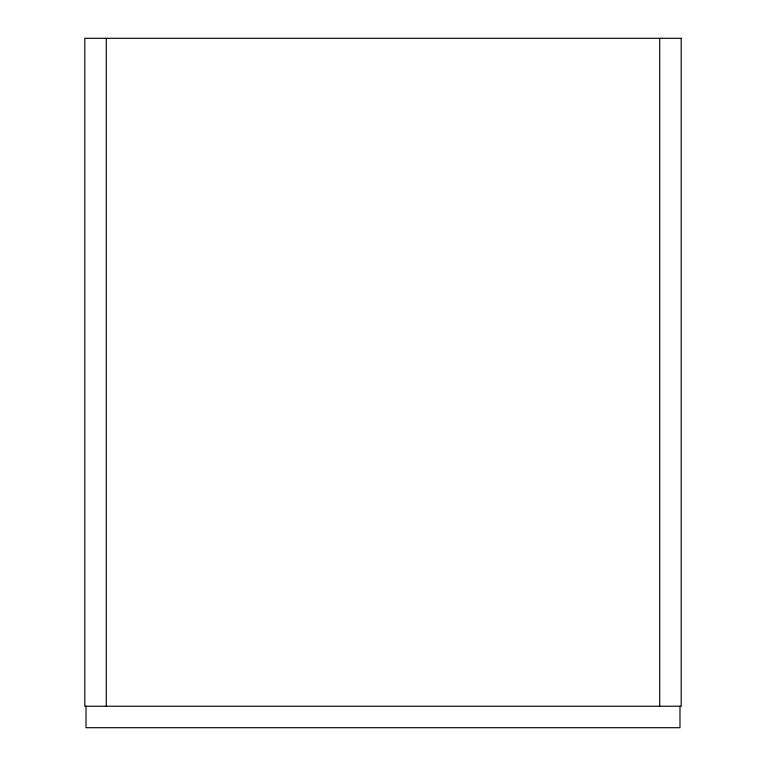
<?xml version="1.0" encoding="UTF-8"?>
<svg xmlns="http://www.w3.org/2000/svg" width="766" height="766" viewBox="0 0 766 766"><rect width="100%" height="100%" fill="white"/><g stroke="black" fill="none" stroke-linecap="round" stroke-linejoin="round"><path stroke-width="1.15" d="M679.988 706.233L679.988 727.7L86.012 727.7L86.012 706.233M659.717 38.3L659.717 706.233M106.282 38.3L106.282 706.233M681.185 38.3L84.815 38.3L84.815 706.233L681.185 706.233L681.185 38.3"/></g></svg>
